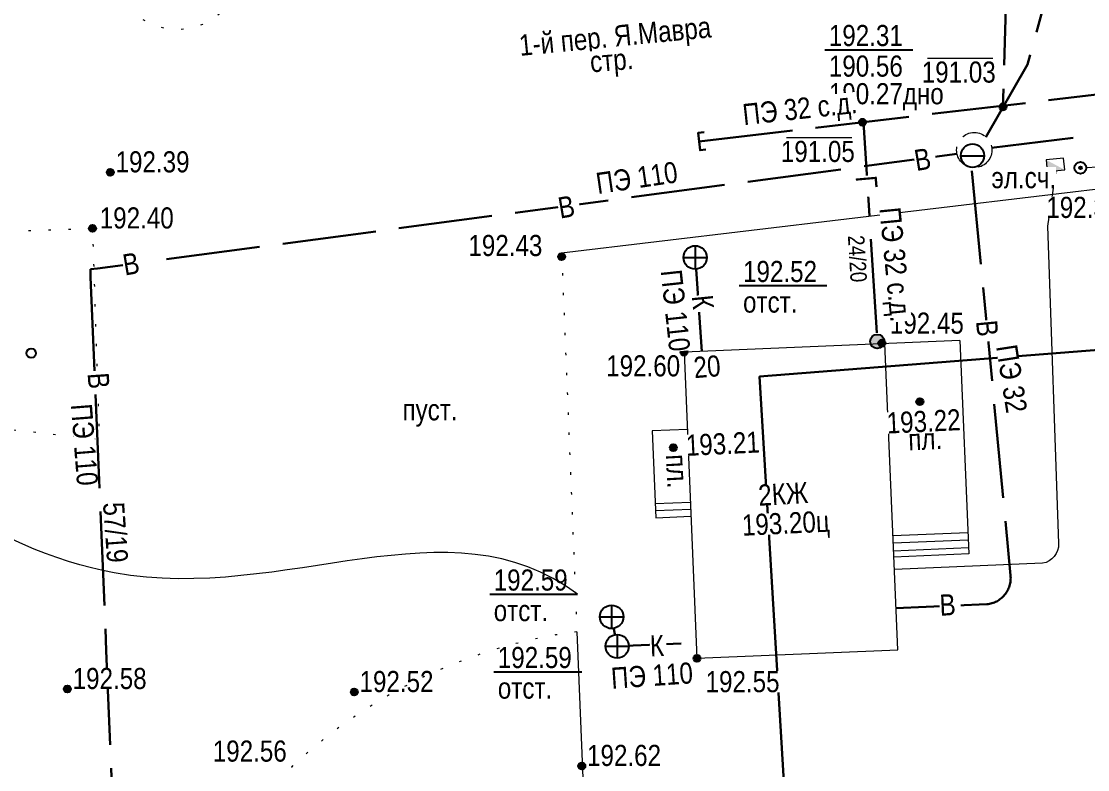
# Model space of a CAD drawing. Header units: millimetres. Extents: x 5990 to 6530, y 11230 to 11520.
# Drawn here: x 6102.34 to 6147.8, y 11392.89 to 11424.79 of the extents above; entities that cross this region are included whole.
import ezdxf

# ---------------------------------------------------------------- set-up
doc = ezdxf.new("R2010")
doc.units = ezdxf.units.MM
for name, pattern in [('g5_01x1', [1, 0.5, -0.5]), ('g5_02x1', [1.5, 1, -0.5]), ('g5_122', [5, 4, -1]), ('g5_366', [0.85, 0.1, -0.75])]:
    doc.linetypes.add(name, pattern=pattern)
for name, color, linetype in [('03 ЗДАНИЯ И ИХ ЧАСТИ', 7, 'Continuous'), ('04 ПРОМЫШЛЕННЫЕ И СОЦ.-КУЛЬТ. ОБЪЕКТЫ', 7, 'Continuous'), ('05 ГАЗОПРОВОД', 7, 'Continuous'), ('06 ВОДОПРОВОД', 7, 'Continuous'), ('07 ЭЛЕКТРОКАБЕЛЬ', 7, 'Continuous'), ('08 ЛЭП', 7, 'Continuous'), ('10 КАНАЛИЗАЦИЯ', 7, 'Continuous'), ('13 АВТОМОБИЛЬНЫЕ ДОРОГИ', 7, 'Continuous'), ('15 РЕЛЬЕФ', 7, 'Continuous'), ('16 РАСТИТЕЛЬНОСТЬ ГРУНТЫ И БОЛОТА', 7, 'Continuous'), ('17 ОГРАЖДЕНИЯ', 7, 'Continuous')]:
    doc.layers.add(name, color=color, linetype=linetype)
doc.layers.add('18 ГРАНИЦА ТОПОСЪЕМКИ', color=7, linetype='Continuous', plot=False)
doc.styles.add('Д-431', font='ARIALNI_1.TTF', dxfattribs={"height": 0.9})
doc.styles.add('Р-131', font='ARIALN.TTF')
doc.linetypes.add('g5_119_3', pattern='A,4,-1,[31,GUGK_2005.shx,S=0.1,R=0,X=0,Y=0],4,[31,GUGK_2005.shx,S=0.1,R=180,X=0,Y=0],-1', length=10)
doc.linetypes.add('g5_474_1a', pattern='A,1,-0.25,[28,GUGK_2005.shx,S=1,R=0,X=0,Y=0],-0.25,1', length=2.5)
doc.linetypes.add('g5_475_2', pattern='A,1.25,[25,GUGK_2005.shx,S=0.4,R=0,X=0,Y=0],1.25,-0.5', length=3)

# ---------------------------------------------------------------- blocks, each defined once
blk = doc.blocks.new('g5_330')
blk.add_hatch(color=0).paths.add_polyline_path([(0.15, 0, 1), (-0.15, 0, 1)])
at = {"color": 0}
blk.add_circle((0, 0), 0.15, dxfattribs=at)
blk = doc.blocks.new('g5_371')
at = {"color": 0}
blk.add_circle((0, 0), 0.2, dxfattribs=at)
blk = doc.blocks.new('g5_121_7a')
at = {"color": 0, "lineweight": 30}
blk.add_lwpolyline([(0.25, 0.375), (0, 0.375), (0, -0.375), (0.25, -0.375)], dxfattribs=at)
blk = doc.blocks.new('g5_113c')
blk.add_hatch(color=1).paths.add_polyline_path([(-0.375, 0), (0.375, 0), (0, 0.25), (-0.375, 0.5)])
at = {"color": 1, "lineweight": 20}
blk.add_lwpolyline([(-0.375, 0), (0.375, 0), (0.375, 0.5), (-0.375, 0.5)], close=True, dxfattribs=at)
blk = doc.blocks.new('g5_108a')
h = blk.add_hatch(color=0)
edge = h.paths.add_edge_path()
edge.add_arc((0, 0), 0.06, 0, 360)
at = {"color": 0, "lineweight": 25}
blk.add_circle((0, 0), 0.25, dxfattribs=at)
at = {"color": 0}
blk.add_circle((0, 0), 0.06, dxfattribs=at)
blk = doc.blocks.new('*U878')
blk.add_lwpolyline([(-12.584, 9.036), (-5.095, 9.036)])
at = {"color": 7, "style": 'Д-431'}
for tag, p in [('Z', (-12.246, 9.345)), ('Z1', (-12.246, 6.738)), ('Z2', (-12.246, 4.384)), ('Z3', (-12.246, 2.069))]:
    blk.add_attdef(tag, p, '', height=1.8, dxfattribs=at)
blk.add_wipeout([(-0.114, -0.994), (-0.174, -0.985), (-0.244, -0.97), (-0.278, -0.961), (-0.356, -0.935), (-0.414, -0.91), (-0.492, -0.871), (-0.567, -0.824), (-0.619, -0.785), (-0.671, -0.741), (-0.711, -0.704), (-0.773, -0.635), (-0.798, -0.602), (-0.831, -0.556), (-0.864, -0.503), (-0.898, -0.44), (-0.936, -0.353), (-0.951, -0.308), (-0.966, -0.257), (-0.984, -0.18), (-0.995, -0.101), (-1, -0.027), (-0.999, 0.035), (-0.994, 0.11), (-0.988, 0.157), (-0.98, 0.197), (-0.962, 0.272), (-0.95, 0.312), (-0.936, 0.351), (-0.92, 0.391), (-0.901, 0.433), (-0.879, 0.478), (-0.872, 0.489), (-0.863, 0.505), (-0.855, 0.519), (-0.848, 0.53), (-0.838, 0.546), (-0.829, 0.559), (-0.818, 0.575), (-0.809, 0.588), (-0.802, 0.598), (-0.793, 0.609), (-0.769, 0.64), (-0.76, 0.65), (-0.749, 0.662), (-0.741, 0.671), (-0.729, 0.684), (-0.722, 0.692), (-0.711, 0.703), (-0.7, 0.714), (-0.687, 0.726), (-0.673, 0.739), (-0.665, 0.747), (-0.646, 0.763), (-0.636, 0.771), (-0.624, 0.782), (-0.61, 0.792), (-0.598, 0.802), (-0.584, 0.812), (-0.564, 0.826), (-0.554, 0.833), (-0.531, 0.847), (-0.518, 0.856), (-0.505, 0.863), (-0.49, 0.872), (-0.472, 0.881), (-0.461, 0.887), (-0.445, 0.896), (-0.427, 0.904), (-0.363, 0.932), (-0.333, 0.943), (-0.306, 0.952), (-0.267, 0.964), (-0.22, 0.976), (-0.158, 0.987), (-0.104, 0.995), (0, 1), (0.098, 0.995), (0.161, 0.987), (0.22, 0.975), (0.304, 0.953), (0.363, 0.932), (0.482, 0.876), (0.56, 0.829), (0.633, 0.774), (0.732, 0.682), (0.806, 0.593), (0.855, 0.518), (0.941, 0.339), (0.977, 0.213), (0.991, 0.132), (0.997, 0.071), (1, 0.015), (0.997, -0.08), (0.974, -0.226), (0.944, -0.33), (0.911, -0.413), (0.883, -0.469), (0.859, -0.512), (0.824, -0.566), (0.792, -0.611), (0.757, -0.653), (0.718, -0.696), (0.664, -0.748), (0.632, -0.775), (0.596, -0.803), (0.545, -0.838), (0.498, -0.867), (0.428, -0.904), (0.381, -0.925), (0.309, -0.951), (0.237, -0.972), (0.178, -0.984), (0.069, -0.998), (-0.048, -0.999)])
blk.add_lwpolyline([(-1, 0), (1, 0)])
blk.add_circle((0, 0), 1)
blk = doc.blocks.new('g5_121_7c')
h = blk.add_hatch(color=0)
edge = h.paths.add_edge_path()
edge.add_arc((0, 0), 0.3, 0, 360)
at = {"color": 0}
blk.add_circle((0, 0), 0.3, dxfattribs=at)
blk = doc.blocks.new('*U884')
blk.add_lwpolyline([(3.743, -2.4), (11.232, -2.4)])
at = {"color": 7, "style": 'Д-431'}
for tag, p in [('Z', (4.081, -2.09)), ('Z1', (4.081, -4.698)), ('Z2', (4.081, -7.052)), ('Z3', (4.081, -9.367))]:
    blk.add_attdef(tag, p, '', height=1.8, dxfattribs=at)
blk.add_wipeout([(-0.114, -0.994), (-0.174, -0.985), (-0.244, -0.97), (-0.278, -0.961), (-0.356, -0.935), (-0.414, -0.91), (-0.492, -0.871), (-0.567, -0.824), (-0.619, -0.785), (-0.671, -0.741), (-0.711, -0.704), (-0.773, -0.635), (-0.798, -0.602), (-0.831, -0.556), (-0.864, -0.503), (-0.898, -0.44), (-0.936, -0.353), (-0.951, -0.308), (-0.966, -0.257), (-0.984, -0.18), (-0.995, -0.101), (-1, -0.027), (-0.999, 0.035), (-0.994, 0.11), (-0.988, 0.157), (-0.98, 0.197), (-0.962, 0.272), (-0.95, 0.312), (-0.936, 0.351), (-0.92, 0.391), (-0.901, 0.433), (-0.879, 0.478), (-0.872, 0.489), (-0.863, 0.505), (-0.855, 0.519), (-0.848, 0.53), (-0.838, 0.546), (-0.829, 0.559), (-0.818, 0.575), (-0.809, 0.588), (-0.802, 0.598), (-0.793, 0.609), (-0.769, 0.64), (-0.76, 0.65), (-0.749, 0.662), (-0.741, 0.671), (-0.729, 0.684), (-0.722, 0.692), (-0.711, 0.703), (-0.7, 0.714), (-0.687, 0.726), (-0.673, 0.739), (-0.665, 0.747), (-0.646, 0.763), (-0.636, 0.771), (-0.624, 0.782), (-0.61, 0.792), (-0.598, 0.802), (-0.584, 0.812), (-0.564, 0.826), (-0.554, 0.833), (-0.531, 0.847), (-0.518, 0.856), (-0.505, 0.863), (-0.49, 0.872), (-0.472, 0.881), (-0.461, 0.887), (-0.445, 0.896), (-0.427, 0.904), (-0.363, 0.932), (-0.333, 0.943), (-0.306, 0.952), (-0.267, 0.964), (-0.22, 0.976), (-0.158, 0.987), (-0.104, 0.995), (0, 1), (0.098, 0.995), (0.161, 0.987), (0.22, 0.975), (0.304, 0.953), (0.363, 0.932), (0.482, 0.876), (0.56, 0.829), (0.633, 0.774), (0.732, 0.682), (0.806, 0.593), (0.855, 0.518), (0.941, 0.339), (0.977, 0.213), (0.991, 0.132), (0.997, 0.071), (1, 0.015), (0.997, -0.08), (0.974, -0.226), (0.944, -0.33), (0.911, -0.413), (0.883, -0.469), (0.859, -0.512), (0.824, -0.566), (0.792, -0.611), (0.757, -0.653), (0.718, -0.696), (0.664, -0.748), (0.632, -0.775), (0.596, -0.803), (0.545, -0.838), (0.498, -0.867), (0.428, -0.904), (0.381, -0.925), (0.309, -0.951), (0.237, -0.972), (0.178, -0.984), (0.069, -0.998), (-0.048, -0.999)])
for points in [[(0, 1), (0, -1)], [(-1, 0), (1, 0)]]:
    blk.add_lwpolyline(points)
blk.add_circle((0, 0), 1)
blk = doc.blocks.new('*U885')
blk.add_lwpolyline([(-10.391, 1.93), (-2.902, 1.93)])
at = {"color": 7, "style": 'Д-431'}
for tag, p in [('Z', (-10.053, 2.24)), ('Z1', (-10.053, -0.367)), ('Z2', (-10.053, -2.721)), ('Z3', (-10.053, -5.037))]:
    blk.add_attdef(tag, p, '', height=1.8, dxfattribs=at)
blk.add_wipeout([(-0.114, -0.994), (-0.174, -0.985), (-0.244, -0.97), (-0.278, -0.961), (-0.356, -0.935), (-0.414, -0.91), (-0.492, -0.871), (-0.567, -0.824), (-0.619, -0.785), (-0.671, -0.741), (-0.711, -0.704), (-0.773, -0.635), (-0.798, -0.602), (-0.831, -0.556), (-0.864, -0.503), (-0.898, -0.44), (-0.936, -0.353), (-0.951, -0.308), (-0.966, -0.257), (-0.984, -0.18), (-0.995, -0.101), (-1, -0.027), (-0.999, 0.035), (-0.994, 0.11), (-0.988, 0.157), (-0.98, 0.197), (-0.962, 0.272), (-0.95, 0.312), (-0.936, 0.351), (-0.92, 0.391), (-0.901, 0.433), (-0.879, 0.478), (-0.872, 0.489), (-0.863, 0.505), (-0.855, 0.519), (-0.848, 0.53), (-0.838, 0.546), (-0.829, 0.559), (-0.818, 0.575), (-0.809, 0.588), (-0.802, 0.598), (-0.793, 0.609), (-0.769, 0.64), (-0.76, 0.65), (-0.749, 0.662), (-0.741, 0.671), (-0.729, 0.684), (-0.722, 0.692), (-0.711, 0.703), (-0.7, 0.714), (-0.687, 0.726), (-0.673, 0.739), (-0.665, 0.747), (-0.646, 0.763), (-0.636, 0.771), (-0.624, 0.782), (-0.61, 0.792), (-0.598, 0.802), (-0.584, 0.812), (-0.564, 0.826), (-0.554, 0.833), (-0.531, 0.847), (-0.518, 0.856), (-0.505, 0.863), (-0.49, 0.872), (-0.472, 0.881), (-0.461, 0.887), (-0.445, 0.896), (-0.427, 0.904), (-0.363, 0.932), (-0.333, 0.943), (-0.306, 0.952), (-0.267, 0.964), (-0.22, 0.976), (-0.158, 0.987), (-0.104, 0.995), (0, 1), (0.098, 0.995), (0.161, 0.987), (0.22, 0.975), (0.304, 0.953), (0.363, 0.932), (0.482, 0.876), (0.56, 0.829), (0.633, 0.774), (0.732, 0.682), (0.806, 0.593), (0.855, 0.518), (0.941, 0.339), (0.977, 0.213), (0.991, 0.132), (0.997, 0.071), (1, 0.015), (0.997, -0.08), (0.974, -0.226), (0.944, -0.33), (0.911, -0.413), (0.883, -0.469), (0.859, -0.512), (0.824, -0.566), (0.792, -0.611), (0.757, -0.653), (0.718, -0.696), (0.664, -0.748), (0.632, -0.775), (0.596, -0.803), (0.545, -0.838), (0.498, -0.867), (0.428, -0.904), (0.381, -0.925), (0.309, -0.951), (0.237, -0.972), (0.178, -0.984), (0.069, -0.998), (-0.048, -0.999)])
for points in [[(0, 1), (0, -1)], [(-1, 0), (1, 0)]]:
    blk.add_lwpolyline(points)
blk.add_circle((0, 0), 1)
blk = doc.blocks.new('*U886')
blk.add_lwpolyline([(-10.514, -2.167), (-3.025, -2.167)])
at = {"color": 7, "style": 'Д-431'}
for tag, p in [('Z', (-10.176, -1.857)), ('Z1', (-10.176, -4.464)), ('Z2', (-10.176, -6.818)), ('Z3', (-10.176, -9.134))]:
    blk.add_attdef(tag, p, '', height=1.8, dxfattribs=at)
blk.add_wipeout([(-0.114, -0.994), (-0.174, -0.985), (-0.244, -0.97), (-0.278, -0.961), (-0.356, -0.935), (-0.414, -0.91), (-0.492, -0.871), (-0.567, -0.824), (-0.619, -0.785), (-0.671, -0.741), (-0.711, -0.704), (-0.773, -0.635), (-0.798, -0.602), (-0.831, -0.556), (-0.864, -0.503), (-0.898, -0.44), (-0.936, -0.353), (-0.951, -0.308), (-0.966, -0.257), (-0.984, -0.18), (-0.995, -0.101), (-1, -0.027), (-0.999, 0.035), (-0.994, 0.11), (-0.988, 0.157), (-0.98, 0.197), (-0.962, 0.272), (-0.95, 0.312), (-0.936, 0.351), (-0.92, 0.391), (-0.901, 0.433), (-0.879, 0.478), (-0.872, 0.489), (-0.863, 0.505), (-0.855, 0.519), (-0.848, 0.53), (-0.838, 0.546), (-0.829, 0.559), (-0.818, 0.575), (-0.809, 0.588), (-0.802, 0.598), (-0.793, 0.609), (-0.769, 0.64), (-0.76, 0.65), (-0.749, 0.662), (-0.741, 0.671), (-0.729, 0.684), (-0.722, 0.692), (-0.711, 0.703), (-0.7, 0.714), (-0.687, 0.726), (-0.673, 0.739), (-0.665, 0.747), (-0.646, 0.763), (-0.636, 0.771), (-0.624, 0.782), (-0.61, 0.792), (-0.598, 0.802), (-0.584, 0.812), (-0.564, 0.826), (-0.554, 0.833), (-0.531, 0.847), (-0.518, 0.856), (-0.505, 0.863), (-0.49, 0.872), (-0.472, 0.881), (-0.461, 0.887), (-0.445, 0.896), (-0.427, 0.904), (-0.363, 0.932), (-0.333, 0.943), (-0.306, 0.952), (-0.267, 0.964), (-0.22, 0.976), (-0.158, 0.987), (-0.104, 0.995), (0, 1), (0.098, 0.995), (0.161, 0.987), (0.22, 0.975), (0.304, 0.953), (0.363, 0.932), (0.482, 0.876), (0.56, 0.829), (0.633, 0.774), (0.732, 0.682), (0.806, 0.593), (0.855, 0.518), (0.941, 0.339), (0.977, 0.213), (0.991, 0.132), (0.997, 0.071), (1, 0.015), (0.997, -0.08), (0.974, -0.226), (0.944, -0.33), (0.911, -0.413), (0.883, -0.469), (0.859, -0.512), (0.824, -0.566), (0.792, -0.611), (0.757, -0.653), (0.718, -0.696), (0.664, -0.748), (0.632, -0.775), (0.596, -0.803), (0.545, -0.838), (0.498, -0.867), (0.428, -0.904), (0.381, -0.925), (0.309, -0.951), (0.237, -0.972), (0.178, -0.984), (0.069, -0.998), (-0.048, -0.999)])
for points in [[(0, 1), (0, -1)], [(-1, 0), (1, 0)]]:
    blk.add_lwpolyline(points)
blk.add_circle((0, 0), 1)

msp = doc.modelspace()

# ---------------------------------------------------------------- linework, layer by layer
at = {"layer": '03 ЗДАНИЯ И ИХ ЧАСТИ', "color": 7, "lineweight": 15}
for points in [[(6142.346, 11411.185), (6130.59, 11410.69), (6131.14, 11397.64), (6139.699, 11398.001)], [(6139.699, 11398.001), (6139.149, 11411.051)], [(6142.346, 11411.185), (6142.73, 11402.086), (6139.533, 11401.951)], [(6130.729, 11407.393), (6129.23, 11407.33), (6129.386, 11403.633), (6130.885, 11403.696)], [(6129.361, 11404.233), (6130.859, 11404.296)], [(6129.373, 11403.933), (6130.872, 11403.996)], [(6142.691, 11402.993), (6139.494, 11402.858)], [(6139.507, 11402.556), (6142.704, 11402.691)], [(6139.521, 11402.222), (6142.718, 11402.357)]]:
    msp.add_lwpolyline(points, dxfattribs=at)
at = {"layer": '05 ГАЗОПРОВОД', "color": 1, "linetype": 'g5_122', "lineweight": 30}
for points in [[(6144.646, 11436.906), (6144.184, 11421.14)], [(6131.234, 11419.667), (6161.643, 11423.252)]]:
    msp.add_lwpolyline(points, dxfattribs=at)
at = {"layer": '05 ГАЗОПРОВОД', "color": 7, "lineweight": 15}
msp.add_lwpolyline([(6140.96, 11423.215), (6143.75, 11423.215)], dxfattribs=at)
at = {"layer": '06 ВОДОПРОВОД', "color": 82, "linetype": 'g5_122', "lineweight": 30, "flags": 128}
msp.add_lwpolyline([(6143.45, 11419.855), (6145.231, 11422.945), (6147.147, 11429.951)], dxfattribs=at)
at = {"layer": '06 ВОДОПРОВОД', "color": 82, "linetype": 'g5_122', "lineweight": 30}
for points in [[(6190.896, 11424.754), (6171.536, 11422.783), (6157.098, 11421.034), (6143.702, 11419.39)], [(6105.959, 11397.952), (6106.908, 11375.04), (6107.606, 11350.61), (6108.461, 11326.471)]]:
    msp.add_lwpolyline(points, dxfattribs=at)
msp.add_lwpolyline([(6142.863, 11418.422), (6144.508, 11401.166, -0.414214), (6143.496, 11399.94), (6139.624, 11399.777)], format="xyb", dxfattribs=at)
at = {"layer": '06 ВОДОПРОВОД', "color": 7, "linetype": 'g5_02x1', "lineweight": 13}
msp.add_circle((6142.958, 11419.298, 192.179), 0.75, dxfattribs=at)
at = {"layer": '08 ЛЭП', "color": 7, "linetype": 'g5_01x1', "lineweight": 15}
msp.add_lwpolyline([(6147.734, 11418.56), (6149.774, 11418.688)], dxfattribs=at)
at = {"layer": '10 КАНАЛИЗАЦИЯ', "color": 34, "linetype": 'g5_122', "lineweight": 30, "elevation": 192.591, "flags": 128}
msp.add_lwpolyline([(6127.501, 11399.406), (6127.738, 11398.152), (6131.112, 11398.295)], dxfattribs=at)
at = {"layer": '16 РАСТИТЕЛЬНОСТЬ ГРУНТЫ И БОЛОТА', "color": 7, "linetype": 'g5_366', "lineweight": 15, "flags": 128}
msp.add_lwpolyline([(6095.849, 11415.654), (6105.371, 11415.958), (6105.658, 11406.963), (6095.894, 11408.035), (6095.849, 11415.654)], dxfattribs=at)
at = {"layer": '18 ГРАНИЦА ТОПОСЪЕМКИ', "color": 2, "lineweight": 30}
msp.add_lwpolyline([(6177.394, 11250), (6177.354, 11251.127), (6230.217, 11254.348), (6230.438, 11250), (6250, 11250), (6250, 11287.814), (6144.051, 11279.777), (6141.969, 11323.791), (6250, 11335.292), (6250, 11363.999), (6137.205, 11353.136), (6133.809, 11409.649), (6133.809, 11409.649), (6250, 11418.784), (6250, 11500), (6204.091, 11500), (6235.857, 11452.28), (6132.003, 11438.928), (6138.306, 11500), (6038.284, 11500), (6040.478, 11481.045), (6051.473, 11439.881), (6064.107, 11378.144), (6068.931, 11250)], close=True, dxfattribs=at)

# ---------------------------------------------------------------- block references
at = {"layer": '03 ЗДАНИЯ И ИХ ЧАСТИ', "color": 7, "lineweight": 15}
for p in [(6140.641, 11408.574), (6130.131, 11406.62)]:
    msp.add_blockref('g5_330', p, dxfattribs=at)
at = {"layer": '05 ГАЗОПРОВОД', "color": 7, "lineweight": 15}
msp.add_blockref('g5_330', (6144.184, 11421.14), dxfattribs=at)
at = {"layer": '05 ГАЗОПРОВОД', "color": 1, "lineweight": 15, "rotation": 6.045004308068248}
msp.add_blockref('g5_121_7a', (6131.234, 11419.667), dxfattribs=at)
at = {"layer": '05 ГАЗОПРОВОД', "color": 1, "lineweight": 15}
msp.add_blockref('g5_121_7c', (6138.827, 11411.147), dxfattribs=at)
at = {"layer": '07 ЭЛЕКТРОКАБЕЛЬ', "color": 1, "lineweight": 15, "rotation": 5.312142894524013}
msp.add_blockref('g5_113c', (6146.442, 11418.423), dxfattribs=at)
at = {"layer": '08 ЛЭП', "color": 7, "lineweight": 15}
msp.add_blockref('g5_108a', (6147.485, 11418.543), dxfattribs=at)
at = {"layer": '15 РЕЛЬЕФ', "color": 7, "lineweight": 15}
for p in [(6106.13, 11418.35), (6105.372, 11415.962), (6125.368, 11414.758), (6130.59, 11410.69), (6139.02, 11411.07), (6131.14, 11397.64), (6104.3, 11396.33), (6116.53, 11396.2), (6126.23, 11393.05)]:
    msp.add_blockref('g5_330', p, dxfattribs=at)
at = {"layer": '16 РАСТИТЕЛЬНОСТЬ ГРУНТЫ И БОЛОТА', "color": 7, "lineweight": 15}
msp.add_blockref('g5_371', (6102.762, 11410.642), dxfattribs=at)

# ---------------------------------------------------------------- texts
at = {"layer": '03 ЗДАНИЯ И ИХ ЧАСТИ', "color": 1, "lineweight": 25, "insert": (6130.961, 11410.473), "char_height": 0.9, "attachment_point": 1, "rotation": 4.7129, "style": 'Д-431'}
msp.add_mtext('20', dxfattribs=at)
at = {"layer": '15 РЕЛЬЕФ', "color": 7, "lineweight": 25, "insert": (6110.499, 11394.135), "char_height": 0.9, "attachment_point": 1, "style": 'Д-431'}
msp.add_mtext('192.56', dxfattribs=at)

# ---------------------------------------------------------------- next in the draw order: texts
at = {"color": 4, "lineweight": 25, "insert": (6138.27, 11415.692), "char_height": 0.7, "attachment_point": 1, "rotation": 273.4386, "line_spacing_factor": 0.6, "style": 'Д-431', "bg_fill": 3, "box_fill_scale": 1, "bg_fill_color": 256, "bg_fill_transparency": 0}
msp.add_mtext('{\\C4;24/20}', dxfattribs=at)
at = {"color": 4, "lineweight": 25, "insert": (6106.716, 11404.323), "char_height": 0.9, "width": 2.57867, "attachment_point": 1, "rotation": 274.0076, "line_spacing_factor": 0.6, "style": 'Д-431', "bg_fill": 3, "box_fill_scale": 1, "bg_fill_color": 256, "bg_fill_transparency": 0}
msp.add_mtext('{\\C4;57/19}', dxfattribs=at)
at = {"layer": '15 РЕЛЬЕФ', "color": 7, "lineweight": 25, "char_height": 0.9, "attachment_point": 1, "style": 'Д-431', "bg_fill": 3, "box_fill_scale": 1, "bg_fill_color": 256, "bg_fill_transparency": 0}
for s, insert in [('192.58', (6104.525, 11397.23)), ('192.52', (6116.755, 11397.1)), ('192.55', (6131.507, 11397.095)), ('192.62', (6126.455, 11393.95))]:
    msp.add_mtext(s, dxfattribs=dict(at, insert=insert))

# ---------------------------------------------------------------- next in the draw order: linework, layer by layer
at = {"layer": '06 ВОДОПРОВОД', "color": 82, "linetype": 'g5_122', "lineweight": 30}
msp.add_lwpolyline([(6142.225, 11419.14), (6105.591, 11414.255), (6105.287, 11414.222), (6105.291, 11413.881), (6105.959, 11397.952)], dxfattribs=at)
at = {"layer": '17 ОГРАЖДЕНИЯ', "color": 7, "linetype": 'g5_474_1a', "lineweight": 15}
msp.add_lwpolyline([(6153.72, 11418.292), (6125.368, 11414.908)], dxfattribs=at)

# ---------------------------------------------------------------- next in the draw order: block references
at = {"layer": '10 КАНАЛИЗАЦИЯ', "color": 7, "lineweight": 15, "xscale": 0.5, "yscale": 0.5, "zscale": 0.5}
for name, p, values in [('*U884', (6131.063, 11414.722, 192.516), {'Z': '192.52', 'Z1': 'отст.'}), ('*U885', (6127.501, 11399.406, 192.591), {'Z': '192.59', 'Z1': 'отст.'}), ('*U886', (6127.738, 11398.152, 192.595), {'Z': '192.59', 'Z1': 'отст.'})]:
    msp.add_blockref(name, p, dxfattribs=at).add_auto_attribs(values)

# ---------------------------------------------------------------- next in the draw order: texts
at = {"layer": '03 ЗДАНИЯ И ИХ ЧАСТИ', "color": 7, "lineweight": 25, "char_height": 0.9, "attachment_point": 1, "style": 'Р-131', "bg_fill": 3, "box_fill_scale": 1, "bg_fill_color": 256, "bg_fill_transparency": 0}
for s, insert, rotation in [('193.21', (6130.644, 11407.163), 2.7317), ('2КЖ', (6133.728, 11405.036), 3.302)]:
    msp.add_mtext(s, dxfattribs=dict(at, insert=insert, rotation=rotation))
at = {"layer": '06 ВОДОПРОВОД', "color": 7, "lineweight": 25, "insert": (6126.78, 11418.315), "char_height": 0.9, "attachment_point": 1, "rotation": 8.3508, "style": 'Д-431', "bg_fill": 3, "box_fill_scale": 1, "bg_fill_color": 256, "bg_fill_transparency": 0}
msp.add_mtext('ПЭ 110', dxfattribs=at)
at = {"layer": '06 ВОДОПРОВОД', "color": 7, "lineweight": 25, "char_height": 0.9, "attachment_point": 1, "line_spacing_factor": 0.6, "style": 'Д-431', "bg_fill": 3, "box_fill_scale": 1, "bg_fill_color": 256, "bg_fill_transparency": 0}
for insert, rotation in [((6125.157, 11417.265), 9.614), ((6106.6, 11414.837), 9.614), ((6106.059, 11409.844), 274), ((6141.461, 11400.352), 2.4133)]:
    msp.add_mtext('В', dxfattribs=dict(at, insert=insert, rotation=rotation))
at = {"layer": '10 КАНАЛИЗАЦИЯ', "color": 7, "lineweight": 25, "insert": (6129.116, 11398.617), "char_height": 0.9, "width": 0.70684, "attachment_point": 1, "rotation": 2.1184, "style": 'Д-431', "bg_fill": 3, "box_fill_scale": 1, "bg_fill_color": 256, "bg_fill_transparency": 3934652}
msp.add_mtext('К', dxfattribs=at)
at = {"layer": '15 РЕЛЬЕФ', "color": 7, "lineweight": 25, "char_height": 0.9, "attachment_point": 1, "style": 'Д-431', "bg_fill": 3, "box_fill_scale": 1, "bg_fill_color": 256, "bg_fill_transparency": 0}
for s, insert in [('192.39', (6106.355, 11419.25)), ('192.40', (6105.68, 11416.858)), ('192.43', (6121.396, 11415.684)), ('192.45', (6139.363, 11412.375)), ('192.60', (6127.27, 11410.554))]:
    msp.add_mtext(s, dxfattribs=dict(at, insert=insert))

# ---------------------------------------------------------------- next in the draw order: linework, layer by layer
at = {"layer": '07 ЭЛЕКТРОКАБЕЛЬ', "color": 1, "linetype": 'g5_119_3', "lineweight": 15, "flags": 128}
msp.add_lwpolyline([(6146.442, 11418.423), (6146.078, 11416.055), (6146.555, 11402.527, -0.374043), (6145.876, 11401.688), (6139.555, 11401.422)], format="xyb", dxfattribs=at)
at = {"layer": '10 КАНАЛИЗАЦИЯ', "color": 34, "linetype": 'g5_122', "lineweight": 30, "elevation": 192.516, "flags": 128}
msp.add_lwpolyline([(6131.099, 11414.223), (6131.349, 11410.722)], dxfattribs=at)
at = {"layer": '15 РЕЛЬЕФ', "color": 32, "lineweight": 15}
msp.add_open_spline([(6126.05, 11400.371, 192.591), (6120.58, 11404.495, -0.188), (6108.616, 11396.721, 0.586), (6088.984, 11411.057, 0.586), (6095.178, 11424.421, 117.172), (6086.851, 11432.715), (6077.733, 11420.679, 0.273), (6071.643, 11430.503)], degree=3, knots=[78.815169, 78.815169, 78.815169, 78.815169, 91.704334, 100.920183, 112.398623, 121.98365, 125.628737, 125.628737, 125.628737, 125.628737], dxfattribs=at)
at = {"layer": '16 РАСТИТЕЛЬНОСТЬ ГРУНТЫ И БОЛОТА', "color": 7, "linetype": 'g5_366', "lineweight": 15, "flags": 128}
msp.add_lwpolyline([(6126.023, 11398.773, 0.16782), (6113.194, 11392.361, 0.165997), (6111.649, 11387.724), (6113.08, 11354.742, 0.058746), (6113.462, 11352.094, 0.221664), (6114.9, 11350.376, 0.107585), (6128.129, 11347.373, -0.988942)], format="xyb", dxfattribs=at)
at = {"layer": '17 ОГРАЖДЕНИЯ', "color": 7, "linetype": 'g5_366', "lineweight": 15, "flags": 128}
msp.add_lwpolyline([(6125.368, 11414.908), (6126.023, 11398.773)], dxfattribs=at)
at = {"layer": '17 ОГРАЖДЕНИЯ', "color": 7, "linetype": 'g5_475_2', "lineweight": 15}
msp.add_lwpolyline([(6126.023, 11398.773), (6126.879, 11377.667), (6135.68, 11378.517)], dxfattribs=at)

# ---------------------------------------------------------------- next in the draw order: texts
at = {"layer": '03 ЗДАНИЯ И ИХ ЧАСТИ', "color": 7, "lineweight": 25, "char_height": 0.9, "attachment_point": 1, "style": 'Д-431', "bg_fill": 3, "box_fill_scale": 1, "bg_fill_color": 256, "bg_fill_transparency": 0}
for s, insert, rotation in [('пл.', (6130.709, 11406.36), 273.0982), ('193.20ц', (6133.034, 11403.759), 2.7317)]:
    msp.add_mtext(s, dxfattribs=dict(at, insert=insert, rotation=rotation))

# ---------------------------------------------------------------- next in the draw order: texts
at = {"layer": '03 ЗДАНИЯ И ИХ ЧАСТИ', "color": 7, "lineweight": 25, "insert": (6140.127, 11407.4), "char_height": 0.9, "attachment_point": 1, "rotation": 2.3817, "style": 'Д-431', "bg_fill": 3, "box_fill_scale": 1, "bg_fill_color": 256, "bg_fill_transparency": 0}
msp.add_mtext('пл.', dxfattribs=at)
at = {"layer": '04 ПРОМЫШЛЕННЫЕ И СОЦ.-КУЛЬТ. ОБЪЕКТЫ', "color": 7, "lineweight": 25, "insert": (6118.586, 11408.68), "char_height": 0.9, "attachment_point": 1, "style": 'Д-431', "bg_fill": 3, "box_fill_scale": 1, "bg_fill_color": 256, "bg_fill_transparency": 0}
msp.add_mtext('пуст.', dxfattribs=at)
at = {"layer": '06 ВОДОПРОВОД', "color": 7, "lineweight": 25, "char_height": 0.9, "attachment_point": 1, "line_spacing_factor": 0.6, "style": 'Д-431', "bg_fill": 3, "box_fill_scale": 1, "bg_fill_color": 256, "bg_fill_transparency": 0}
for insert, rotation in [((6140.342, 11419.29), 9.614), ((6143.928, 11412.089), 275.4461)]:
    msp.add_mtext('В', dxfattribs=dict(at, insert=insert, rotation=rotation))
at = {"layer": '06 ВОДОПРОВОД', "color": 7, "lineweight": 25, "insert": (6105.343, 11408.52), "char_height": 0.9, "attachment_point": 1, "rotation": 274.4968, "style": 'Д-431', "bg_fill": 3, "box_fill_scale": 1, "bg_fill_color": 256, "bg_fill_transparency": 0}
msp.add_mtext('ПЭ 110', dxfattribs=at)
at = {"layer": '07 ЭЛЕКТРОКАБЕЛЬ', "color": 7, "lineweight": 25, "insert": (6143.695, 11418.574), "char_height": 0.9, "attachment_point": 1, "style": 'Д-431', "bg_fill": 3, "box_fill_scale": 1, "bg_fill_color": 256, "bg_fill_transparency": 0}
msp.add_mtext('эл.сч.', dxfattribs=at)
at = {"layer": '10 КАНАЛИЗАЦИЯ', "color": 7, "lineweight": 25, "insert": (6131.809, 11413.165), "char_height": 0.9, "width": 0.70684, "attachment_point": 1, "rotation": 275.7482, "style": 'Д-431', "bg_fill": 3, "box_fill_scale": 1, "bg_fill_color": 256, "bg_fill_transparency": 3934652}
msp.add_mtext('К', dxfattribs=at)
at = {"layer": '10 КАНАЛИЗАЦИЯ', "color": 7, "lineweight": 25, "insert": (6127.448, 11397.236), "char_height": 0.9, "attachment_point": 1, "rotation": 3.9256, "style": 'Д-431', "bg_fill": 3, "box_fill_scale": 1, "bg_fill_color": 256, "bg_fill_transparency": 0}
msp.add_mtext('ПЭ 110', dxfattribs=at)
at = {"layer": '13 АВТОМОБИЛЬНЫЕ ДОРОГИ', "color": 7, "lineweight": 25, "insert": (6123.514, 11424.208), "char_height": 0.9, "attachment_point": 1, "rotation": 5.5587, "style": 'Р-131', "bg_fill": 3, "box_fill_scale": 1, "bg_fill_color": 256, "bg_fill_transparency": 0}
msp.add_mtext('1-й пер. Я.Мавра', dxfattribs=at)
at = {"layer": '15 РЕЛЬЕФ', "color": 7, "lineweight": 25, "insert": (6146.032, 11417.308), "char_height": 0.9, "attachment_point": 1, "style": 'Д-431', "bg_fill": 3, "box_fill_scale": 1, "bg_fill_color": 256, "bg_fill_transparency": 0}
msp.add_mtext('192.31', dxfattribs=at)

# ---------------------------------------------------------------- next in the draw order: linework, layer by layer
at = {"layer": '16 РАСТИТЕЛЬНОСТЬ ГРУНТЫ И БОЛОТА', "color": 7, "linetype": 'g5_366', "lineweight": 15, "elevation": 192.36, "flags": 128}
msp.add_lwpolyline([(6120.805, 11500), (6121.944, 11493.662), (6123.47, 11432.674, 0.070581), (6114.849, 11428.886, 0.073978), (6113.111, 11427.415, -0.034456), (6110.786, 11425.108, -0.318434), (6107.622, 11424.803, 0.077168), (6092.791, 11430.497, -0.0573), (6091.342, 11430.989, -0.28779), (6091.105, 11431.36), (6089.475, 11439.94, -0.09366), (6089.473, 11441.497, -0.202367), (6089.971, 11442.248, -0.080637), (6092.583, 11443.432, 0.189992), (6094.395, 11444.781), (6092.568, 11457.767), (6089.921, 11477.277), (6088.314, 11493.7, -0.113532), (6088.688, 11496.597, -0.087498), (6092.696, 11498.283, 0.026115), (6098.764, 11500)], format="xyb", dxfattribs=at)

# ---------------------------------------------------------------- next in the draw order: block references
at = {"layer": '06 ВОДОПРОВОД', "color": 7, "lineweight": 15, "xscale": 0.5, "yscale": 0.5, "zscale": 0.5}
msp.add_blockref('*U878', (6142.885, 11419.061), dxfattribs=at).add_auto_attribs({'Z': '192.31', 'Z1': '190.56', 'Z2': '190.27дно'})

# ---------------------------------------------------------------- next in the draw order: texts
at = {"layer": '03 ЗДАНИЯ И ИХ ЧАСТИ', "color": 7, "lineweight": 25, "insert": (6139.206, 11408.115), "char_height": 0.9, "attachment_point": 1, "rotation": 2.7317, "style": 'Р-131', "bg_fill": 3, "box_fill_scale": 1, "bg_fill_color": 256, "bg_fill_transparency": 0}
msp.add_mtext('193.22', dxfattribs=at)
at = {"layer": '06 ВОДОПРОВОД', "color": 7, "lineweight": 25, "insert": (6144.778, 11411.067), "char_height": 0.9, "attachment_point": 1, "rotation": 278.808, "style": 'Д-431', "bg_fill": 3, "box_fill_scale": 1, "bg_fill_color": 256, "bg_fill_transparency": 0}
msp.add_mtext('ПЭ 32', dxfattribs=at)
at = {"layer": '10 КАНАЛИЗАЦИЯ', "color": 7, "lineweight": 25, "insert": (6130.486, 11414.247), "char_height": 0.9, "attachment_point": 1, "rotation": 276.1623, "style": 'Д-431', "bg_fill": 3, "box_fill_scale": 1, "bg_fill_color": 256, "bg_fill_transparency": 0}
msp.add_mtext('ПЭ 110', dxfattribs=at)
at = {"layer": '13 АВТОМОБИЛЬНЫЕ ДОРОГИ', "color": 7, "lineweight": 25, "insert": (6126.541, 11423.504), "char_height": 0.9, "attachment_point": 1, "rotation": 4.8104, "style": 'Д-431', "bg_fill": 3, "box_fill_scale": 1, "bg_fill_color": 256, "bg_fill_transparency": 0}
msp.add_mtext('стр.', dxfattribs=at)

# ---------------------------------------------------------------- next in the draw order: linework, layer by layer
at = {"layer": '05 ГАЗОПРОВОД', "color": 1, "linetype": 'g5_122', "lineweight": 30}
msp.add_lwpolyline([(6138.236, 11420.492), (6138.827, 11411.147)], dxfattribs=at)
at = {"layer": '05 ГАЗОПРОВОД', "color": 7, "lineweight": 15}
msp.add_lwpolyline([(6134.953, 11419.833), (6137.743, 11419.833)], dxfattribs=at)

# ---------------------------------------------------------------- next in the draw order: block references
msp.add_blockref('g5_330', (6138.196, 11420.488), dxfattribs=at)

# ---------------------------------------------------------------- next in the draw order: texts
at = {"layer": '05 ГАЗОПРОВОД', "color": 7, "lineweight": 25, "insert": (6140.722, 11423.075), "char_height": 0.9, "attachment_point": 1, "style": 'Д-431', "bg_fill": 3, "box_fill_scale": 1, "bg_fill_color": 256, "bg_fill_transparency": 0}
msp.add_mtext('191.03', dxfattribs=at)

# ---------------------------------------------------------------- next in the draw order: texts
at = {"layer": '05 ГАЗОПРОВОД', "color": 7, "lineweight": 25, "char_height": 0.9, "attachment_point": 1, "style": 'Д-431', "bg_fill": 3, "box_fill_scale": 1, "bg_fill_color": 256, "bg_fill_transparency": 0}
for insert, rotation in [((6133.041, 11421.255), 6.184), ((6139.809, 11416.904), 275.6403)]:
    msp.add_mtext('ПЭ 32 с.д.', dxfattribs=dict(at, insert=insert, rotation=rotation))
at = {"layer": '05 ГАЗОПРОВОД', "color": 7, "lineweight": 25, "insert": (6134.715, 11419.693), "char_height": 0.9, "attachment_point": 1, "style": 'Д-431', "bg_fill": 3, "box_fill_scale": 1, "bg_fill_color": 256, "bg_fill_transparency": 0}
msp.add_mtext('191.05', dxfattribs=at)
at = {"layer": '05 ГАЗОПРОВОД', "color": 7, "lineweight": 25, "insert": (6138.796, 11418.248), "char_height": 0.9, "attachment_point": 1, "rotation": 275.0474, "line_spacing_factor": 0.6, "style": 'Д-431', "bg_fill": 3, "box_fill_scale": 1, "bg_fill_color": 256, "bg_fill_transparency": 0}
msp.add_mtext('Г', dxfattribs=at)

doc.saveas('drawing.dxf')
